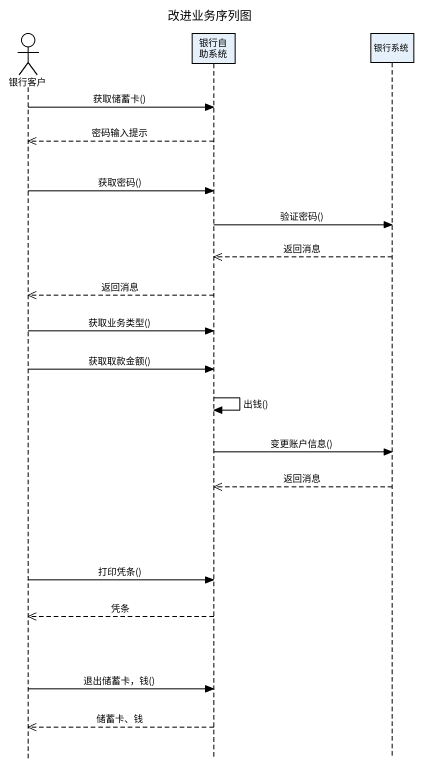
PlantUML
@startuml
title 改进业务序列图
hide footbox
actor 银行客户
participant 银行自助系统
participant 银行系统

银行客户 -> 银行自助系统 : 获取储蓄卡()
银行自助系统 -->> 银行客户 : 密码输入提示
银行客户 -> 银行自助系统 : 获取密码()
银行自助系统 -> 银行系统 : 验证密码()
银行系统 -->> 银行自助系统 : 返回消息
银行自助系统 -->> 银行客户 : 返回消息
银行客户 -> 银行自助系统 : 获取业务类型()
银行客户 -> 银行自助系统 : 获取取款金额()
银行自助系统 -> 银行自助系统 : 出钱()
银行自助系统 -> 银行系统 : 变更账户信息()
银行系统 -->> 银行自助系统 : 返回消息
银行客户 -> 银行自助系统 : 打印凭条()
银行自助系统 -->> 银行客户 : 凭条
银行客户 -> 银行自助系统 : 退出储蓄卡，钱()
银行自助系统 -->> 银行客户 : 储蓄卡、钱
@enduml
